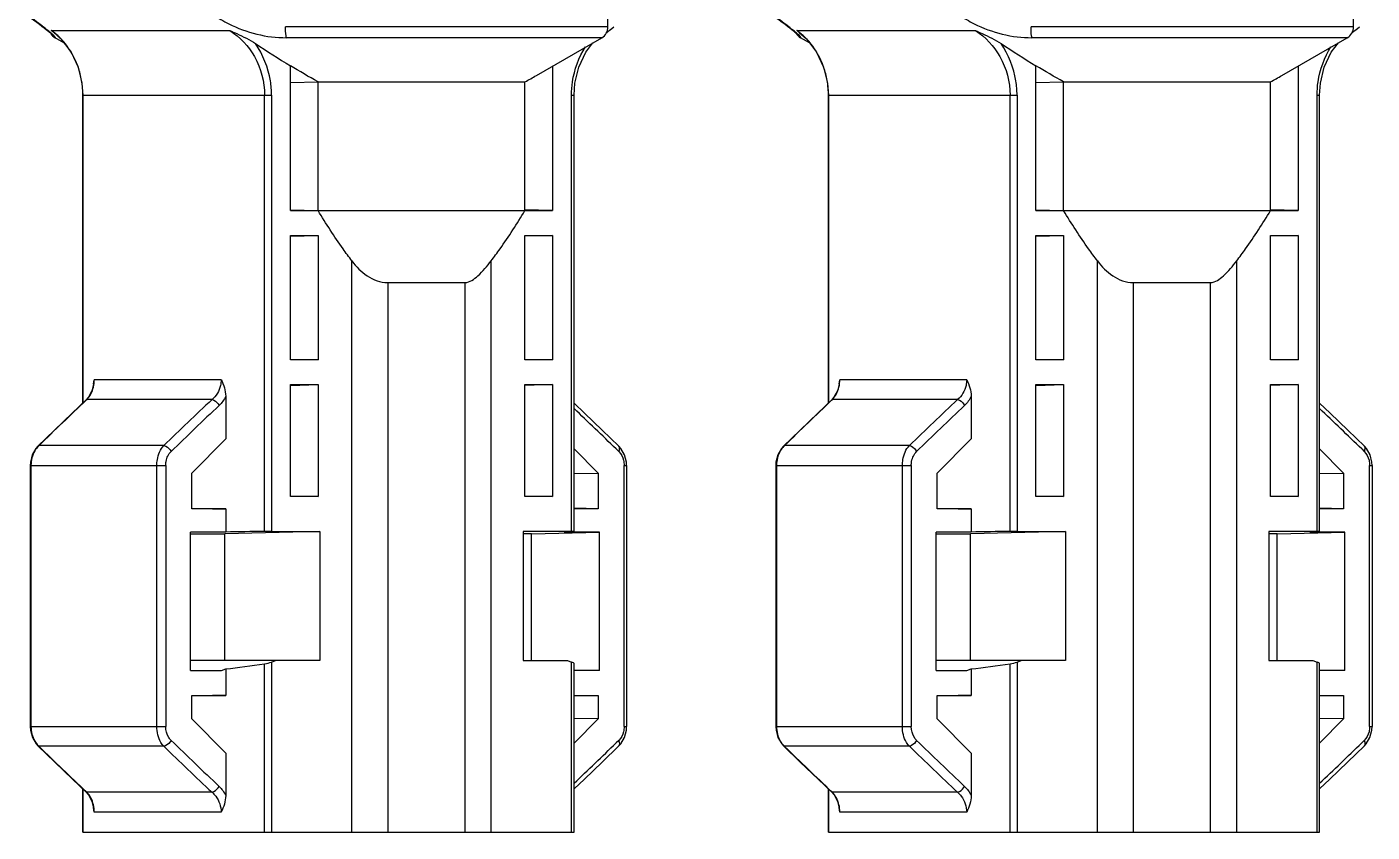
# Model space of a CAD drawing. Header units: millimetres. Extents: x 10297564 to 11610295, y -9287743 to -8409454.
# Drawn here: x 10533275 to 10534361, y -9104720 to -9104071 of the extents above; entities that cross this region are included whole.
import ezdxf

# ---------------------------------------------------------------- set-up
doc = ezdxf.new("R2010")
doc.units = ezdxf.units.MM
doc.header["$LTSCALE"] = 100
doc.layers.add('-0', color=7, linetype='Continuous')

# ---------------------------------------------------------------- blocks, each defined once
blk = doc.blocks.new('인버터 외형도')
at = {"layer": '-0', "linetype": 'Continuous'}
for p, q in [((123452.69, 33090.29), (123452.69, 33647.98)), ((123904.16, 33090.29), (123904.16, 33647.98)), ((123452.69, 33090.29), (123257.39, 33090.29)), ((123454.07, 33088.58), (123456.21, 33090.29)), ((123904.16, 33090.29), (123708.86, 33090.29)), ((123905.54, 33088.58), (123907.68, 33090.29)), ((123115.04, 33086.61), (123115.32, 33086.36)), ((123115.32, 33086.36), (123115.89, 33085.83)), ((123115.59, 33088.12), (123223.74, 33088.12)), ((123117.02, 33086.99), (123115.59, 33088.12)), ((123115.89, 33085.83), (123115.94, 33085.78)), ((123117.03, 33086.98), (123121.43, 33083.01)), ((123118.05, 33083.77), (123117.85, 33083.77)), ((123123.19, 33080.69), (123117.85, 33083.77)), ((123448.93, 33083.77), (123257.97, 33083.77)), ((123409.33, 33060.91), (123448.93, 33083.77)), ((123566.51, 33086.61), (123566.79, 33086.36)), ((123566.79, 33086.36), (123567.36, 33085.83)), ((123567.06, 33088.12), (123675.21, 33088.12)), ((123568.49, 33086.99), (123567.06, 33088.12)), ((123567.36, 33085.83), (123567.41, 33085.78)), ((123568.5, 33086.98), (123572.9, 33083.01)), ((123569.52, 33083.77), (123569.32, 33083.77)), ((123574.66, 33080.69), (123569.32, 33083.77)), ((123900.4, 33083.77), (123709.44, 33083.77)), ((123860.8, 33060.91), (123900.4, 33083.77)), ((123439.22, 33074.95), (123443.59, 33080.69)), ((123890.69, 33074.95), (123895.06, 33080.69)), ((123260.38, 32979.1), (123260.38, 33066.76)), ((123419.18, 33066.76), (123419.18, 32979.1)), ((123711.85, 32979.1), (123711.85, 33066.76)), ((123870.65, 33066.76), (123870.65, 32979.1)), ((123260.38, 33056.72), (123277.15, 33057.01)), ((123277.15, 33057.01), (123402.41, 33057.01)), ((123277.15, 32979.1), (123277.15, 33057.01)), ((123402.41, 32979.1), (123402.41, 33057.01)), ((123711.85, 33056.72), (123728.62, 33057.01)), ((123728.62, 33057.01), (123853.88, 33057.01)), ((123728.62, 32979.1), (123728.62, 33057.01)), ((123853.88, 32979.1), (123853.88, 33057.01)), ((123134.65, 33049.02), (123248.92, 33049.02)), ((123134.65, 32862.61), (123134.65, 33049.02)), ((123134.7, 33049.02), (123134.7, 32862.66)), ((123244.74, 32784.89), (123244.74, 33049.02)), ((123248.92, 33049.02), (123248.92, 32784.93)), ((123430.64, 33049.02), (123432.13, 33049.02)), ((123430.64, 32784.93), (123430.64, 33049.02)), ((123432.13, 32784.9), (123432.13, 33049.02)), ((123586.12, 33049.02), (123700.39, 33049.02)), ((123586.12, 32862.61), (123586.12, 33049.02)), ((123586.17, 33049.02), (123586.17, 32862.66)), ((123696.21, 32784.89), (123696.21, 33049.02)), ((123700.39, 33049.02), (123700.39, 32784.93)), ((123882.11, 33049.02), (123883.6, 33049.02)), ((123882.11, 32784.93), (123882.11, 33049.02)), ((123883.6, 32784.9), (123883.6, 33049.02)), ((123260.38, 32979.1), (123419.18, 32979.1)), ((123260.39, 32979.52), (123277.15, 32979.1)), ((123419.18, 32979.1), (123402.42, 32979.52)), ((123711.85, 32979.1), (123870.65, 32979.1)), ((123711.86, 32979.52), (123728.62, 32979.1)), ((123870.65, 32979.1), (123853.89, 32979.52)), ((123260.38, 32964.05), (123277.15, 32964.05)), ((123260.38, 32888.8), (123260.38, 32964.05)), ((123260.39, 32963.62), (123277.15, 32964.05)), ((123277.15, 32964.05), (123277.15, 32888.8)), ((123402.41, 32964.05), (123419.18, 32964.05)), ((123402.41, 32888.8), (123402.41, 32964.05)), ((123419.18, 32964.05), (123402.42, 32963.62)), ((123419.18, 32964.05), (123419.18, 32888.8)), ((123711.85, 32964.05), (123728.62, 32964.05)), ((123711.85, 32888.8), (123711.85, 32964.05)), ((123711.86, 32963.62), (123728.62, 32964.05)), ((123728.62, 32964.05), (123728.62, 32888.8)), ((123853.88, 32964.05), (123870.65, 32964.05)), ((123853.88, 32888.8), (123853.88, 32964.05)), ((123870.65, 32964.05), (123853.89, 32963.62)), ((123870.65, 32964.05), (123870.65, 32888.8)), ((123297.63, 32602.87), (123297.63, 32948.61)), ((123381.93, 32602.87), (123381.93, 32948.61)), ((123749.1, 32602.87), (123749.1, 32948.61)), ((123833.4, 32602.87), (123833.4, 32948.61)), ((123319.27, 32935.58), (123366.1, 32935.58)), ((123319.27, 32935.58), (123319.27, 32602.87)), ((123366.1, 32602.87), (123366.1, 32935.58)), ((123770.74, 32935.58), (123817.57, 32935.58)), ((123770.74, 32935.58), (123770.74, 32602.87)), ((123817.57, 32602.87), (123817.57, 32935.58)), ((123277.15, 32888.8), (123260.38, 32888.8)), ((123260.39, 32889.23), (123277.15, 32888.8)), ((123419.18, 32888.8), (123402.41, 32888.8)), ((123402.42, 32889.23), (123419.18, 32888.8)), ((123728.62, 32888.8), (123711.85, 32888.8)), ((123711.86, 32889.23), (123728.62, 32888.8)), ((123870.65, 32888.8), (123853.88, 32888.8)), ((123853.89, 32889.23), (123870.65, 32888.8)), ((123141.14, 32873.97), (123141.6, 32876.73)), ((123218.42, 32876.73), (123141.6, 32876.73)), ((123260.38, 32873.75), (123277.15, 32873.75)), ((123260.38, 32806.03), (123260.38, 32873.75)), ((123260.39, 32873.32), (123277.15, 32873.75)), ((123277.15, 32873.75), (123277.15, 32806.03)), ((123402.41, 32873.75), (123419.18, 32873.75)), ((123402.41, 32806.03), (123402.41, 32873.75)), ((123419.18, 32873.75), (123402.42, 32873.32)), ((123419.18, 32873.75), (123419.18, 32806.03)), ((123592.61, 32873.97), (123593.07, 32876.73)), ((123669.89, 32876.73), (123593.07, 32876.73)), ((123711.85, 32873.75), (123728.62, 32873.75)), ((123711.85, 32806.03), (123711.85, 32873.75)), ((123711.86, 32873.32), (123728.62, 32873.75)), ((123728.62, 32873.75), (123728.62, 32806.03)), ((123853.88, 32873.75), (123870.65, 32873.75)), ((123853.88, 32806.03), (123853.88, 32873.75)), ((123870.65, 32873.75), (123853.89, 32873.32)), ((123870.65, 32873.75), (123870.65, 32806.03)), ((123138.01, 32866.06), (123136.52, 32864.39)), ((123136.52, 32864.39), (123137.08, 32864.71)), ((123136.62, 32864.28), (123137.08, 32864.71)), ((123212.91, 32864.71), (123137.08, 32864.71)), ((123221.17, 32866.7), (123221.17, 32841)), ((123589.48, 32866.06), (123587.99, 32864.39)), ((123587.99, 32864.39), (123588.55, 32864.71)), ((123588.09, 32864.28), (123588.55, 32864.71)), ((123664.38, 32864.71), (123588.55, 32864.71)), ((123672.64, 32866.7), (123672.64, 32841)), ((123117.52, 32846.25), (123107.45, 32836.52)), ((123568.99, 32846.25), (123558.92, 32836.52)), ((123107.45, 32836.52), (123106.24, 32835.17)), ((123107.45, 32836.52), (123108.14, 32836.88)), ((123183.71, 32836.88), (123108.13, 32836.88)), ((123221.17, 32841), (123200.65, 32820.2)), ((123460.54, 32835.17), (123459.32, 32836.52)), ((123558.92, 32836.52), (123557.71, 32835.17)), ((123558.92, 32836.52), (123559.6, 32836.88)), ((123635.18, 32836.88), (123559.6, 32836.88)), ((123672.64, 32841), (123652.12, 32820.2)), ((123912.01, 32835.17), (123910.79, 32836.52)), ((123446.69, 32820.2), (123432.13, 32834.96)), ((123457.65, 32834.79), (123459.21, 32833.28)), ((123462.75, 32831.29), (123460.54, 32835.17)), ((123463.85, 32826.78), (123462.75, 32831.29)), ((123898.16, 32820.2), (123883.6, 32834.96)), ((123909.12, 32834.79), (123910.67, 32833.28)), ((123914.22, 32831.29), (123912.01, 32835.17)), ((123915.32, 32826.78), (123914.22, 32831.29)), ((123102.93, 32826.78), (123102.83, 32824.86)), ((123102.83, 32824.86), (123184.88, 32824.86)), ((123102.83, 32824.86), (123102.83, 32666.81)), ((123103.26, 32824.86), (123103.26, 32666.81)), ((123179.51, 32666.81), (123179.51, 32824.86)), ((123184.88, 32824.86), (123184.88, 32666.81)), ((123462.46, 32824.86), (123463.95, 32824.86)), ((123462.46, 32666.81), (123462.46, 32824.86)), ((123463.95, 32824.86), (123463.85, 32826.78)), ((123463.95, 32824.86), (123463.95, 32666.81)), ((123554.4, 32826.78), (123554.3, 32824.86)), ((123554.3, 32824.86), (123636.35, 32824.86)), ((123554.3, 32824.86), (123554.3, 32666.81)), ((123554.73, 32824.86), (123554.73, 32666.81)), ((123630.97, 32666.81), (123630.97, 32824.86)), ((123636.35, 32824.86), (123636.35, 32666.81)), ((123913.93, 32824.86), (123915.42, 32824.86)), ((123913.93, 32666.81), (123913.93, 32824.86)), ((123915.42, 32824.86), (123915.32, 32826.78)), ((123915.42, 32824.86), (123915.42, 32666.81)), ((123200.65, 32798.51), (123200.65, 32820.2)), ((123432.13, 32820.01), (123446.69, 32820.2)), ((123446.69, 32820.2), (123446.69, 32798.51)), ((123652.12, 32798.51), (123652.12, 32820.2)), ((123883.6, 32820.01), (123898.16, 32820.2)), ((123898.16, 32820.2), (123898.16, 32798.51)), ((123277.15, 32806.03), (123260.38, 32806.03)), ((123260.39, 32806.46), (123277.15, 32806.03)), ((123419.18, 32806.03), (123402.41, 32806.03)), ((123402.42, 32806.46), (123419.18, 32806.03)), ((123728.62, 32806.03), (123711.85, 32806.03)), ((123711.86, 32806.46), (123728.62, 32806.03)), ((123870.65, 32806.03), (123853.88, 32806.03)), ((123853.89, 32806.46), (123870.65, 32806.03)), ((123221.17, 32798.51), (123200.65, 32798.51)), ((123221.17, 32798.51), (123221.17, 32784.51)), ((123446.69, 32798.51), (123432.13, 32798.88)), ((123446.69, 32798.51), (123432.13, 32798.51)), ((123672.64, 32798.51), (123652.12, 32798.51)), ((123672.64, 32798.51), (123672.64, 32784.51)), ((123898.16, 32798.51), (123883.6, 32798.88)), ((123898.16, 32798.51), (123883.6, 32798.51)), ((123221.17, 32784.51), (123199.87, 32784.51)), ((123199.87, 32700.69), (123199.87, 32784.51)), ((123199.87, 32783.46), (123220.76, 32783.46)), ((123278.25, 32784.93), (123220.76, 32783.46)), ((123220.76, 32706.71), (123220.76, 32783.46)), ((123248.92, 32784.93), (123278.25, 32784.93)), ((123278.25, 32784.93), (123278.25, 32706.71)), ((123430.64, 32784.93), (123401.31, 32784.93)), ((123401.31, 32784.93), (123401.31, 32706.71)), ((123406.41, 32783.46), (123401.31, 32783.46)), ((123406.41, 32783.46), (123447.47, 32784.51)), ((123406.41, 32706.71), (123406.41, 32783.46)), ((123447.47, 32784.51), (123426.17, 32784.51)), ((123432.08, 32784.89), (123432.13, 32784.9)), ((123447.47, 32700.69), (123447.47, 32784.51)), ((123672.64, 32784.51), (123651.34, 32784.51)), ((123651.34, 32700.69), (123651.34, 32784.51)), ((123651.34, 32783.46), (123672.23, 32783.46)), ((123729.71, 32784.93), (123672.23, 32783.46)), ((123672.23, 32706.71), (123672.23, 32783.46)), ((123700.39, 32784.93), (123729.71, 32784.93)), ((123729.71, 32784.93), (123729.71, 32706.71)), ((123882.11, 32784.93), (123852.78, 32784.93)), ((123852.78, 32784.93), (123852.78, 32706.71)), ((123857.88, 32783.46), (123852.78, 32783.46)), ((123857.88, 32783.46), (123898.94, 32784.51)), ((123857.88, 32706.71), (123857.88, 32783.46)), ((123898.94, 32784.51), (123877.64, 32784.51)), ((123883.55, 32784.89), (123883.6, 32784.9)), ((123898.94, 32700.69), (123898.94, 32784.51)), ((123278.25, 32706.71), (123199.87, 32706.71)), ((123248.92, 32705.81), (123251.43, 32706.71)), ((123401.31, 32706.71), (123428.13, 32706.71)), ((123428.13, 32706.71), (123430.64, 32705.81)), ((123729.71, 32706.71), (123651.34, 32706.71)), ((123700.39, 32705.81), (123702.9, 32706.71)), ((123852.78, 32706.71), (123879.6, 32706.71)), ((123879.6, 32706.71), (123882.11, 32705.81)), ((123199.87, 32700.69), (123218.62, 32700.69)), ((123218.62, 32700.69), (123221.17, 32701.61)), ((123221.17, 32701.61), (123221.17, 32685.64)), ((123244.74, 32602.87), (123244.74, 32704.79)), ((123248.92, 32705.81), (123248.92, 32602.87)), ((123430.64, 32602.87), (123430.64, 32705.81)), ((123432.13, 32602.87), (123432.13, 32704.91)), ((123447.47, 32700.69), (123432.13, 32700.69)), ((123651.34, 32700.69), (123670.09, 32700.69)), ((123670.09, 32700.69), (123672.64, 32701.61)), ((123672.64, 32701.61), (123672.64, 32685.64)), ((123696.21, 32602.87), (123696.21, 32704.79)), ((123700.39, 32705.81), (123700.39, 32602.87)), ((123882.11, 32602.87), (123882.11, 32705.81)), ((123883.6, 32602.87), (123883.6, 32704.91)), ((123898.94, 32700.69), (123883.6, 32700.69)), ((123200.65, 32685.64), (123221.17, 32685.64)), ((123200.65, 32671.48), (123200.65, 32685.64)), ((123432.13, 32685.27), (123446.69, 32685.64)), ((123432.13, 32685.64), (123446.69, 32685.64)), ((123446.69, 32685.64), (123446.69, 32671.48)), ((123652.12, 32685.64), (123672.64, 32685.64)), ((123652.12, 32671.48), (123652.12, 32685.64)), ((123883.6, 32685.27), (123898.16, 32685.64)), ((123883.6, 32685.64), (123898.16, 32685.64)), ((123898.16, 32685.64), (123898.16, 32671.48)), ((123102.83, 32666.81), (123184.88, 32666.81)), ((123102.83, 32666.81), (123102.96, 32664.64)), ((123200.65, 32671.48), (123221.17, 32650.67)), ((123446.69, 32671.48), (123432.13, 32671.66)), ((123432.13, 32656.71), (123446.69, 32671.48)), ((123462.46, 32666.81), (123463.95, 32666.81)), ((123463.82, 32664.64), (123463.95, 32666.81)), ((123554.3, 32666.81), (123636.35, 32666.81)), ((123554.3, 32666.81), (123554.43, 32664.64)), ((123652.12, 32671.48), (123672.64, 32650.67)), ((123898.16, 32671.48), (123883.6, 32671.66)), ((123883.6, 32656.71), (123898.16, 32671.48)), ((123913.93, 32666.81), (123915.42, 32666.81)), ((123915.29, 32664.64), (123915.42, 32666.81)), ((123459.2, 32658.39), (123457.65, 32656.89)), ((123460.39, 32656.31), (123462.66, 32660.14)), ((123462.66, 32660.14), (123463.82, 32664.64)), ((123910.67, 32658.39), (123909.12, 32656.89)), ((123911.86, 32656.31), (123914.13, 32660.14)), ((123914.13, 32660.14), (123915.29, 32664.64)), ((123106.39, 32656.31), (123107.45, 32655.15)), ((123108.14, 32654.79), (123107.45, 32655.15)), ((123183.71, 32654.79), (123108.14, 32654.79)), ((123221.17, 32650.67), (123221.17, 32624.97)), ((123459.32, 32655.15), (123460.39, 32656.31)), ((123557.86, 32656.31), (123558.92, 32655.15)), ((123559.61, 32654.79), (123558.92, 32655.15)), ((123635.18, 32654.79), (123559.6, 32654.79)), ((123672.64, 32650.67), (123672.64, 32624.97)), ((123910.79, 32655.15), (123911.86, 32656.31)), ((123128.4, 32635), (123136.52, 32627.29)), ((123579.87, 32635), (123587.99, 32627.29)), ((123134.65, 32602.87), (123134.65, 32629.06)), ((123134.7, 32629.01), (123134.7, 32602.87)), ((123136.52, 32627.29), (123137.08, 32626.96)), ((123136.52, 32627.29), (123138.11, 32625.47)), ((123137.08, 32626.96), (123136.62, 32627.4)), ((123212.91, 32626.96), (123137.08, 32626.96)), ((123586.12, 32602.87), (123586.12, 32629.06)), ((123586.17, 32629.01), (123586.17, 32602.87)), ((123587.99, 32627.29), (123588.55, 32626.96)), ((123587.99, 32627.29), (123589.58, 32625.47)), ((123588.55, 32626.96), (123588.09, 32627.4)), ((123664.38, 32626.96), (123588.55, 32626.96)), ((123141.6, 32614.95), (123141.14, 32617.71)), ((123593.07, 32614.95), (123592.61, 32617.71)), ((123218.42, 32614.95), (123141.6, 32614.95)), ((123669.89, 32614.95), (123593.07, 32614.95)), ((123134.65, 32602.87), (123432.13, 32602.87)), ((123586.12, 32602.87), (123883.6, 32602.87))]:
    blk.add_line(p, q, dxfattribs=at)
for points in [[(123102.85, 33096.04), (123104.88, 33094.57), (123106.74, 33093.21), (123108.43, 33091.94), (123109.94, 33090.78), (123111.3, 33089.72), (123112.48, 33088.77), (123113.5, 33087.93), (123114.35, 33087.21), (123115.04, 33086.61)], [(123554.32, 33096.04), (123556.35, 33094.57), (123558.21, 33093.21), (123559.9, 33091.94), (123561.41, 33090.78), (123562.77, 33089.72), (123563.95, 33088.77), (123564.97, 33087.93), (123565.82, 33087.21), (123566.51, 33086.61)], [(123121.43, 33083.01), (123127.56, 33074.95), (123131.82, 33065.83), (123134.15, 33056.2), (123134.65, 33049.02)], [(123451.9, 33086.76), (123452.69, 33087.44), (123453.66, 33088.25), (123454.07, 33088.58)], [(123572.9, 33083.01), (123579.03, 33074.95), (123583.29, 33065.83), (123585.61, 33056.2), (123586.12, 33049.02)], [(123903.37, 33086.76), (123904.15, 33087.44), (123905.13, 33088.25), (123905.54, 33088.58)], [(123432.13, 33049.02), (123432.63, 33056.2), (123434.96, 33065.83), (123439.22, 33074.95)], [(123883.6, 33049.02), (123884.1, 33056.2), (123886.43, 33065.83), (123890.69, 33074.95)], [(123141.14, 32873.97), (123140.13, 32869.98), (123138.01, 32866.06)], [(123592.61, 32873.97), (123591.6, 32869.98), (123589.48, 32866.06)], [(123136.52, 32864.38), (123128.26, 32856.54), (123117.52, 32846.25)], [(123459.32, 32836.52), (123449.26, 32846.25), (123438.52, 32856.54), (123432.13, 32862.61)], [(123587.99, 32864.38), (123579.73, 32856.54), (123568.99, 32846.25)], [(123910.79, 32836.52), (123900.73, 32846.25), (123889.99, 32856.54), (123883.6, 32862.61)], [(123106.24, 32835.17), (123104.03, 32831.29), (123102.93, 32826.78)], [(123557.71, 32835.17), (123555.5, 32831.29), (123554.4, 32826.78)], [(123102.96, 32664.64), (123104.12, 32660.14), (123106.39, 32656.31)], [(123554.43, 32664.64), (123555.59, 32660.14), (123557.86, 32656.31)], [(123107.45, 32655.15), (123117.66, 32645.29), (123128.4, 32635)], [(123432.13, 32629.06), (123438.38, 32635), (123449.12, 32645.29), (123459.32, 32655.15)], [(123558.92, 32655.15), (123569.13, 32645.29), (123579.87, 32635)], [(123883.6, 32629.06), (123889.85, 32635), (123900.59, 32645.29), (123910.79, 32655.15)], [(123138.11, 32625.47), (123140.2, 32621.51), (123141.14, 32617.71)], [(123589.58, 32625.47), (123591.67, 32621.51), (123592.61, 32617.71)]]:
    blk.add_lwpolyline(points, dxfattribs=at)
for centre, radius, start, end in [((123445.17, 33090.29), 7.52, 299.99798, 0), ((123896.64, 33090.29), 7.52, 299.99798, 0), ((123027.56, 32983.07), 135.72, 50.9969, 51.28944), ((123121.61, 33090.29), 7.52, 211.94227, 240.00202), ((123093.38, 33056.5), 38.63, 52.30856, 54.92056), ((123121.92, 33090.4), 7.67, 215.80393, 220.14571), ((123091.76, 33054.47), 41.23, 43.29013, 52.25152), ((123479.03, 32983.07), 135.72, 50.9969, 51.28944), ((123573.08, 33090.29), 7.52, 211.94227, 240.00202), ((123544.85, 33056.5), 38.63, 52.30856, 54.92056), ((123573.39, 33090.4), 7.67, 215.80393, 220.14571), ((123543.23, 33054.47), 41.23, 43.29013, 52.25152), ((123084.19, 33049.29), 50.48, 18.04572, 19.39034), ((123083.48, 33049.07), 51.22, 8.70777, 18.03052), ((123535.66, 33049.29), 50.48, 18.04572, 19.39034), ((123534.95, 33049.07), 51.22, 8.70777, 18.03052), ((123083.06, 33049.01), 51.65, 3.03365, 8.71085), ((123222.21, 33384.8), 374.06, 298.7983, 300.01643), ((123534.53, 33049.01), 51.65, 3.03365, 8.71085), ((123673.68, 33384.8), 374.06, 298.7983, 300.01643), ((123084.26, 33049.07), 50.44, 359.9414, 3.03494), ((123535.73, 33049.07), 50.44, 359.9414, 3.03494), ((123122, 32876.71), 19.6, 347.00206, 0.04463), ((123573.47, 32876.71), 19.6, 347.00206, 0.04463), ((125392.3, 30490.1), 3274.87, 133.53384, 134.22529), ((125164.8, 30787.36), 2850.48, 133.21645, 134.02714), ((125367.56, 30589.3), 3128.16, 133.42751, 134.16396), ((125843.77, 30490.1), 3274.87, 133.53384, 134.22529), ((125616.27, 30787.36), 2850.48, 133.21645, 134.02714), ((125819.03, 30589.3), 3128.16, 133.42751, 134.16396), ((121269.57, 30579.03), 3142.63, 45.87254, 46.51711), ((121721.04, 30579.03), 3142.63, 45.87254, 46.51711), ((123117.03, 32827.31), 13.07, 132.89136, 135.89564), ((123568.5, 32827.31), 13.07, 132.89136, 135.89564), ((125367.5, 34902.31), 3128.07, 225.8361, 226.57249), ((125818.97, 34902.31), 3128.07, 225.8361, 226.57249), ((123117.03, 32664.37), 13.08, 224.10917, 227.11187), ((125369.42, 34977.77), 3241.86, 225.77112, 226.46955), ((125172.55, 34712.45), 2861.72, 225.97439, 226.7819), ((121269.56, 34912.65), 3142.64, 313.48289, 314.12745), ((123568.5, 32664.37), 13.08, 224.10917, 227.11187), ((125820.89, 34977.77), 3241.86, 225.77112, 226.46955), ((125624.02, 34712.45), 2861.72, 225.97439, 226.7819), ((121721.03, 34912.65), 3142.64, 313.48289, 314.12745), ((123122, 32614.96), 19.6, 359.9553, 13.00482), ((123573.47, 32614.96), 19.6, 359.9553, 13.00482)]:
    blk.add_arc(centre, radius, start, end, dxfattribs=at)
for centre, major_axis, ratio, start_param, end_param in [((123283.39, 32799.56), (150.49, -1.76), 0.01297, -2.153603, -1.996886), ((123734.86, 32799.56), (150.49, -1.76), 0.01297, -2.153603, -1.996886), ((123283.39, 32783.46), (150.49, 1.76), 0.01297, 1.830353, 1.996886), ((123245.9, 32784.85), (4.51, 0.05), 0.01297, 0.837607, 1.830353), ((123283.39, 32783.46), (150.49, 1.76), 0.01297, -0.321673, -0.15514), ((123427.61, 32784.85), (4.51, 0.05), 0.01297, -0.000151, 0.837607), ((123734.86, 32783.46), (150.49, 1.76), 0.01297, 1.830353, 1.996886), ((123697.37, 32784.85), (4.51, 0.05), 0.01297, 0.837607, 1.830353), ((123734.86, 32783.46), (150.49, 1.76), 0.01297, -0.321673, -0.15514), ((123879.08, 32784.85), (4.51, 0.05), 0.01297, -0.000151, 0.837607), ((123283.39, 32738.56), (150.4, 30.9), 0.172246, -2.032414, -1.865881), ((123245.9, 32705.81), (4.51, 0.93), 0.172246, -1.865881, -0.873135), ((123427.61, 32705.81), (4.51, -0.93), 0.172246, 0.035376, 0.873135), ((123734.86, 32738.56), (150.4, 30.9), 0.172246, -2.032414, -1.865881), ((123697.37, 32705.81), (4.51, 0.93), 0.172246, -1.865881, -0.873135), ((123879.08, 32705.81), (4.51, -0.93), 0.172246, 0.035376, 0.873135), ((123283.39, 32684.59), (150.49, 1.76), 0.01297, 1.996886, 2.153603), ((123734.86, 32684.59), (150.49, 1.76), 0.01297, 1.996886, 2.153603)]:
    blk.add_ellipse(centre, major_axis=major_axis, ratio=ratio, start_param=start_param, end_param=end_param, dxfattribs=at)
for points, knots in [([(123112.44, 33088.98), (123111.64, 33089.62), (123107.85, 33092.59), (123103.93, 33095.41), (123100.82, 33097.6)], [0, 0, 0, 0, 0.212061, 1, 1, 1, 1]), ([(123213.83, 33097.6), (123216.78, 33095.64), (123230.12, 33087.7), (123245.97, 33083.65), (123257.97, 33083.77)], [0, 0, 0, 0, 0.227807, 1, 1, 1, 1]), ([(123563.91, 33088.98), (123563.11, 33089.62), (123559.32, 33092.59), (123555.4, 33095.41), (123552.29, 33097.6)], [0, 0, 0, 0, 0.212061, 1, 1, 1, 1]), ([(123665.3, 33097.6), (123668.25, 33095.64), (123681.59, 33087.7), (123697.44, 33083.65), (123709.44, 33083.77)], [0, 0, 0, 0, 0.227807, 1, 1, 1, 1]), ([(123257.97, 33083.77), (123257.86, 33084.17), (123257.48, 33086.33), (123257.39, 33088.52), (123257.39, 33090.29)], [0, 0, 0, 0, 0.189875, 1, 1, 1, 1]), ([(123709.44, 33083.77), (123709.33, 33084.17), (123708.95, 33086.33), (123708.86, 33088.52), (123708.86, 33090.29)], [0, 0, 0, 0, 0.189875, 1, 1, 1, 1]), ([(123115.81, 33086.17), (123115.61, 33086.35), (123114.68, 33087.15), (123113.73, 33087.94), (123112.98, 33088.54)], [0, 0, 0, 0, 0.218491, 1, 1, 1, 1]), ([(123118.05, 33083.77), (123118.28, 33083.74), (123116.83, 33085.43), (123116.46, 33085.6), (123115.81, 33086.17)], [0, 0, 0, 0, 0.212287, 1, 1, 1, 1]), ([(123131.8, 33066.05), (123131.23, 33067.67), (123128.76, 33073.7), (123125.07, 33079.25), (123121.77, 33082.74)], [0, 0, 0, 0, 0.263749, 1, 1, 1, 1]), ([(123223.74, 33088.12), (123229.84, 33084.25), (123240.63, 33072.52), (123244.69, 33057.05), (123244.74, 33049.02)], [0, 0, 0, 0, 0.473305, 1, 1, 1, 1]), ([(123223.74, 33088.12), (123225.12, 33087.49), (123230.41, 33085.08), (123235.7, 33082.55), (123239.29, 33080.19)], [0, 0, 0, 0, 0.260338, 1, 1, 1, 1]), ([(123567.28, 33086.17), (123567.08, 33086.35), (123566.15, 33087.15), (123565.2, 33087.94), (123564.45, 33088.54)], [0, 0, 0, 0, 0.218491, 1, 1, 1, 1]), ([(123569.52, 33083.77), (123569.75, 33083.74), (123568.3, 33085.43), (123567.93, 33085.6), (123567.28, 33086.17)], [0, 0, 0, 0, 0.212287, 1, 1, 1, 1]), ([(123583.27, 33066.05), (123582.7, 33067.67), (123580.23, 33073.7), (123576.54, 33079.25), (123573.24, 33082.74)], [0, 0, 0, 0, 0.263749, 1, 1, 1, 1]), ([(123675.21, 33088.12), (123681.31, 33084.25), (123692.1, 33072.52), (123696.16, 33057.05), (123696.21, 33049.02)], [0, 0, 0, 0, 0.473305, 1, 1, 1, 1]), ([(123675.21, 33088.12), (123676.59, 33087.49), (123681.88, 33085.08), (123687.17, 33082.55), (123690.76, 33080.19)], [0, 0, 0, 0, 0.260338, 1, 1, 1, 1]), ([(123248.92, 33049.02), (123248.97, 33051.88), (123248.04, 33062.85), (123243.82, 33073.47), (123239.29, 33080.19)], [0, 0, 0, 0, 0.261415, 1, 1, 1, 1]), ([(123430.64, 33049.02), (123430.63, 33051.67), (123431.38, 33061.88), (123434.98, 33071.87), (123439.01, 33078.27)], [0, 0, 0, 0, 0.260017, 1, 1, 1, 1]), ([(123700.39, 33049.02), (123700.43, 33051.88), (123699.51, 33062.85), (123695.29, 33073.47), (123690.76, 33080.19)], [0, 0, 0, 0, 0.261415, 1, 1, 1, 1]), ([(123882.11, 33049.02), (123882.09, 33051.67), (123882.85, 33061.88), (123886.45, 33071.87), (123890.48, 33078.27)], [0, 0, 0, 0, 0.260017, 1, 1, 1, 1]), ([(123297.63, 32948.61), (123295.79, 32951.01), (123288.54, 32960.88), (123281.94, 32971.21), (123277.15, 32979.1)], [0, 0, 0, 0, 0.24678, 1, 1, 1, 1]), ([(123381.93, 32948.61), (123383.77, 32951.01), (123391.02, 32960.88), (123397.62, 32971.21), (123402.41, 32979.1)], [0, 0, 0, 0, 0.246779, 1, 1, 1, 1]), ([(123749.1, 32948.61), (123747.26, 32951.01), (123740.01, 32960.88), (123733.41, 32971.21), (123728.62, 32979.1)], [0, 0, 0, 0, 0.24678, 1, 1, 1, 1]), ([(123833.4, 32948.61), (123835.24, 32951.01), (123842.49, 32960.88), (123849.09, 32971.21), (123853.88, 32979.1)], [0, 0, 0, 0, 0.246779, 1, 1, 1, 1]), ([(123297.63, 32948.61), (123300.25, 32945.2), (123306.22, 32938.76), (123314.93, 32935.58), (123319.27, 32935.58)], [0, 0, 0, 0, 0.497164, 1, 1, 1, 1]), ([(123366.1, 32935.58), (123369.03, 32935.58), (123375.22, 32940.25), (123379.48, 32945.42), (123381.93, 32948.61)], [0, 0, 0, 0, 0.421069, 1, 1, 1, 1]), ([(123749.1, 32948.61), (123751.72, 32945.2), (123757.69, 32938.76), (123766.4, 32935.58), (123770.74, 32935.58)], [0, 0, 0, 0, 0.497164, 1, 1, 1, 1]), ([(123817.57, 32935.58), (123820.5, 32935.58), (123826.69, 32940.25), (123830.95, 32945.42), (123833.4, 32948.61)], [0, 0, 0, 0, 0.421069, 1, 1, 1, 1]), ([(123218.42, 32876.73), (123218.42, 32875.54), (123217.94, 32871.06), (123215.47, 32866.79), (123212.91, 32864.71)], [0, 0, 0, 0, 0.265303, 1, 1, 1, 1]), ([(123669.89, 32876.73), (123669.89, 32875.54), (123669.41, 32871.06), (123666.94, 32866.79), (123664.38, 32864.71)], [0, 0, 0, 0, 0.265303, 1, 1, 1, 1]), ([(123212.91, 32864.71), (123213.31, 32864.61), (123215.06, 32863.86), (123216.47, 32862.4), (123217.15, 32861.1)], [0, 0, 0, 0, 0.221557, 1, 1, 1, 1]), ([(123664.38, 32864.71), (123664.78, 32864.61), (123666.53, 32863.86), (123667.94, 32862.4), (123668.62, 32861.1)], [0, 0, 0, 0, 0.221557, 1, 1, 1, 1]), ([(123179.51, 32824.86), (123179.51, 32826.02), (123179.85, 32830.29), (123181.57, 32834.6), (123183.71, 32836.88)], [0, 0, 0, 0, 0.269873, 1, 1, 1, 1]), ([(123183.71, 32836.88), (123184.14, 32836.8), (123185.95, 32836.09), (123187.43, 32834.6), (123188.13, 32833.28)], [0, 0, 0, 0, 0.222896, 1, 1, 1, 1]), ([(123459.2, 32833.28), (123459.37, 32833.59), (123459.82, 32834.57), (123459.87, 32835.99), (123459.32, 32836.52)], [0, 0, 0, 0, 0.318455, 1, 1, 1, 1]), ([(123630.97, 32824.86), (123630.98, 32826.02), (123631.32, 32830.29), (123633.04, 32834.6), (123635.18, 32836.88)], [0, 0, 0, 0, 0.269873, 1, 1, 1, 1]), ([(123635.18, 32836.88), (123635.61, 32836.8), (123637.42, 32836.09), (123638.9, 32834.6), (123639.6, 32833.28)], [0, 0, 0, 0, 0.222896, 1, 1, 1, 1]), ([(123910.67, 32833.28), (123910.84, 32833.59), (123911.29, 32834.57), (123911.34, 32835.99), (123910.79, 32836.52)], [0, 0, 0, 0, 0.318455, 1, 1, 1, 1]), ([(123184.88, 32824.86), (123184.88, 32825.68), (123185.14, 32828.72), (123186.54, 32831.71), (123188.13, 32833.28)], [0, 0, 0, 0, 0.267493, 1, 1, 1, 1]), ([(123636.35, 32824.86), (123636.35, 32825.68), (123636.61, 32828.72), (123638.01, 32831.71), (123639.6, 32833.28)], [0, 0, 0, 0, 0.267493, 1, 1, 1, 1]), ([(123183.71, 32654.79), (123183.04, 32655.51), (123180.5, 32659.02), (123179.51, 32663.49), (123179.51, 32666.81)], [0, 0, 0, 0, 0.228927, 1, 1, 1, 1]), ([(123188.13, 32658.39), (123187.63, 32658.89), (123185.69, 32661.28), (123184.89, 32664.47), (123184.88, 32666.81)], [0, 0, 0, 0, 0.233126, 1, 1, 1, 1]), ([(123635.18, 32654.79), (123634.51, 32655.51), (123631.97, 32659.02), (123630.98, 32663.49), (123630.97, 32666.81)], [0, 0, 0, 0, 0.228927, 1, 1, 1, 1]), ([(123639.6, 32658.39), (123639.1, 32658.89), (123637.16, 32661.28), (123636.36, 32664.47), (123636.35, 32666.81)], [0, 0, 0, 0, 0.233126, 1, 1, 1, 1]), ([(123188.13, 32658.39), (123187.42, 32657.07), (123185.96, 32655.58), (123184.14, 32654.87), (123183.71, 32654.79)], [0, 0, 0, 0, 0.777114, 1, 1, 1, 1]), ([(123459.32, 32655.15), (123459.49, 32655.31), (123460.08, 32656.33), (123459.63, 32657.6), (123459.2, 32658.39)], [0, 0, 0, 0, 0.200448, 1, 1, 1, 1]), ([(123639.6, 32658.39), (123638.89, 32657.07), (123637.42, 32655.58), (123635.61, 32654.87), (123635.18, 32654.79)], [0, 0, 0, 0, 0.777114, 1, 1, 1, 1]), ([(123910.79, 32655.15), (123910.96, 32655.31), (123911.55, 32656.33), (123911.1, 32657.6), (123910.67, 32658.39)], [0, 0, 0, 0, 0.200448, 1, 1, 1, 1]), ([(123212.91, 32626.96), (123213.31, 32627.06), (123215.06, 32627.81), (123216.47, 32629.27), (123217.15, 32630.57)], [0, 0, 0, 0, 0.220217, 1, 1, 1, 1]), ([(123212.91, 32626.96), (123213.74, 32626.29), (123216.87, 32623.04), (123218.41, 32618.36), (123218.42, 32614.95)], [0, 0, 0, 0, 0.238011, 1, 1, 1, 1]), ([(123664.38, 32626.96), (123664.78, 32627.06), (123666.53, 32627.81), (123667.94, 32629.27), (123668.62, 32630.57)], [0, 0, 0, 0, 0.220217, 1, 1, 1, 1]), ([(123664.38, 32626.96), (123665.21, 32626.29), (123668.34, 32623.04), (123669.88, 32618.36), (123669.89, 32614.95)], [0, 0, 0, 0, 0.238011, 1, 1, 1, 1])]:
    blk.add_open_spline(points, degree=3, knots=knots, dxfattribs=at)
for points in [[(123116.06, 33085.45), (123116.62, 33084.79), (123117.3, 33084.21), (123118.05, 33083.77)], [(123567.53, 33085.45), (123568.09, 33084.79), (123568.77, 33084.21), (123569.52, 33083.77)], [(123239.29, 33080.19), (123246.25, 33075.6), (123253.26, 33071.1), (123260.38, 33066.76)], [(123690.76, 33080.19), (123697.72, 33075.6), (123704.73, 33071.1), (123711.85, 33066.76)], [(123277.15, 33057.01), (123271.48, 33060.12), (123265.9, 33063.4), (123260.37, 33066.76)], [(123728.62, 33057.01), (123722.95, 33060.12), (123717.37, 33063.4), (123711.84, 33066.76)], [(123139.56, 32868.13), (123140.25, 32869.44), (123140.76, 32870.86), (123141.1, 32872.3)], [(123218.42, 32876.73), (123219.97, 32873.63), (123221.17, 32870.16), (123221.17, 32866.7)], [(123591.03, 32868.13), (123591.72, 32869.44), (123592.23, 32870.86), (123592.57, 32872.3)], [(123669.89, 32876.73), (123671.44, 32873.63), (123672.64, 32870.16), (123672.64, 32866.7)], [(123137.08, 32864.71), (123138.07, 32865.71), (123138.9, 32866.89), (123139.56, 32868.13)], [(123221.17, 32866.7), (123220.18, 32864.63), (123218.82, 32862.68), (123217.15, 32861.1)], [(123588.55, 32864.71), (123589.54, 32865.71), (123590.37, 32866.89), (123591.03, 32868.13)], [(123672.64, 32866.7), (123671.65, 32864.63), (123670.29, 32862.68), (123668.62, 32861.1)], [(123105.57, 32833.66), (123104.04, 32831.05), (123103.26, 32827.9), (123103.26, 32824.86)], [(123107.65, 32836.4), (123106.85, 32835.58), (123106.15, 32834.65), (123105.57, 32833.66)], [(123459.2, 32833.28), (123460.62, 32831.88), (123461.61, 32829.97), (123462.08, 32828.04)], [(123557.04, 32833.66), (123555.5, 32831.05), (123554.73, 32827.9), (123554.73, 32824.86)], [(123559.11, 32836.4), (123558.32, 32835.58), (123557.62, 32834.65), (123557.04, 32833.66)], [(123910.67, 32833.28), (123912.09, 32831.88), (123913.08, 32829.97), (123913.55, 32828.04)], [(123462.08, 32828.04), (123462.33, 32827), (123462.45, 32825.93), (123462.46, 32824.86)], [(123913.55, 32828.04), (123913.8, 32827), (123913.92, 32825.93), (123913.93, 32824.86)], [(123103.26, 32666.81), (123103.26, 32663.77), (123104.04, 32660.62), (123105.57, 32658.01)], [(123462.46, 32666.81), (123462.45, 32665.74), (123462.33, 32664.67), (123462.08, 32663.63)], [(123554.73, 32666.81), (123554.73, 32663.77), (123555.51, 32660.62), (123557.04, 32658.01)], [(123913.93, 32666.81), (123913.92, 32665.74), (123913.8, 32664.67), (123913.55, 32663.63)], [(123105.57, 32658.01), (123106.15, 32657.02), (123106.85, 32656.09), (123107.65, 32655.27)], [(123462.08, 32663.63), (123461.61, 32661.7), (123460.62, 32659.79), (123459.2, 32658.39)], [(123557.04, 32658.01), (123557.62, 32657.02), (123558.32, 32656.09), (123559.12, 32655.27)], [(123913.55, 32663.63), (123913.08, 32661.7), (123912.09, 32659.79), (123910.67, 32658.39)], [(123139.56, 32623.54), (123138.9, 32624.79), (123138.07, 32625.96), (123137.08, 32626.96)], [(123217.15, 32630.57), (123218.82, 32628.99), (123220.18, 32627.04), (123221.17, 32624.97)], [(123221.17, 32624.97), (123221.17, 32621.51), (123219.97, 32618.05), (123218.42, 32614.95)], [(123591.03, 32623.54), (123590.37, 32624.79), (123589.54, 32625.96), (123588.55, 32626.96)], [(123668.62, 32630.57), (123670.29, 32628.99), (123671.65, 32627.04), (123672.64, 32624.97)], [(123672.64, 32624.97), (123672.64, 32621.51), (123671.44, 32618.05), (123669.89, 32614.95)], [(123141.1, 32619.37), (123140.76, 32620.81), (123140.25, 32622.23), (123139.56, 32623.54)], [(123592.57, 32619.37), (123592.23, 32620.81), (123591.72, 32622.23), (123591.03, 32623.54)]]:
    blk.add_open_spline(points, degree=3, dxfattribs=at)

msp = doc.modelspace()

# ---------------------------------------------------------------- block references
at = {"xscale": 1.333333333333333, "yscale": 1.333333333333333, "zscale": 1.333333333333333}
msp.add_blockref('인버터 외형도', (10369140.6, -9148191), dxfattribs=at)

doc.saveas('drawing.dxf')
